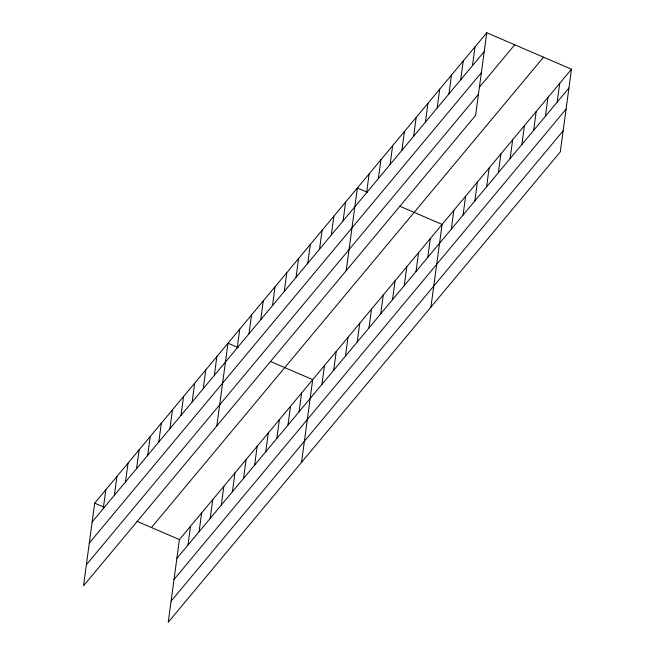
<?xml version="1.0" encoding="UTF-8"?>
<svg xmlns="http://www.w3.org/2000/svg" width="655" height="655" viewBox="0 0 655 655"><rect width="100%" height="100%" fill="white"/><g stroke="black" fill="none" stroke-linecap="round" stroke-linejoin="round"><path stroke-width="0.98" d="M486.763 32.75L94.697 503.13L83.521 585.799L475.587 115.427L486.763 32.75L571.479 69.201L560.303 151.87L168.237 622.25L179.413 539.573L571.479 69.201M103.261 508.624L105.807 489.801M114.371 495.295L116.909 476.472M125.473 481.965L128.02 463.142M136.584 468.644L139.13 449.821M147.694 455.315L150.241 436.492M158.805 441.986L161.343 423.163M169.907 428.657L172.453 409.834M181.017 415.327L183.564 396.504M192.128 402.006L194.674 383.183M203.238 388.677L205.785 369.854M187.977 545.075L190.523 526.252M214.349 375.348L216.887 356.525M199.087 531.745L201.634 512.922M216.821 425.873L227.997 343.195L238.248 347.608M210.198 518.416L212.736 499.593M237.216 347.911L239.763 329.088M221.3 505.087L223.846 486.264M248.982 333.796L251.52 314.973M232.41 491.766L234.957 472.943M260.739 319.689L263.285 300.866M243.521 478.437L246.067 459.613M272.505 305.574L275.051 286.751M254.631 465.107L257.178 446.284M284.262 291.467L286.808 272.644M265.733 451.778L268.28 432.955M296.027 277.352L298.574 258.529M276.844 438.457L279.39 419.634M307.784 263.244L310.331 244.421M287.954 425.128L290.501 406.305M319.55 249.129L322.096 230.306M299.065 411.798L301.611 392.975M331.315 235.022L333.853 216.199M301.537 462.324L312.713 379.646L270.359 361.421M343.073 220.907L345.619 202.084M321.933 384.362L324.479 365.539M346.2 270.646L357.384 187.977L367.635 192.382M333.698 370.247L336.244 351.424M366.595 192.685L369.142 173.862M345.455 356.14L348.002 337.317M378.361 178.578L380.907 159.755M357.221 342.025L359.767 323.202M390.126 164.462L392.664 145.639M368.986 327.918L371.524 309.094M401.883 150.355L404.43 131.532M380.743 313.802L383.29 294.979M413.649 136.24L416.195 117.417M392.509 299.695L395.055 280.872M425.406 122.133L427.952 103.31M404.266 285.58L406.812 266.757M437.172 108.018L439.718 89.195M416.031 271.473L418.578 252.65M448.937 93.911L451.475 75.088M427.797 257.358L430.335 238.535M460.694 79.795L463.241 60.972M430.925 307.097L442.1 224.428L399.738 206.202M472.46 65.688L475.006 46.865M451.32 229.135L453.866 210.312M463.077 215.02L465.623 196.197M474.842 200.913L477.389 182.09M486.6 186.798L489.146 167.975M498.365 172.691L500.911 153.868M510.13 158.576L512.668 139.752M521.888 144.468L524.434 125.645M533.653 130.353L536.199 111.53M545.41 116.246L547.957 97.423M557.176 102.131L559.722 83.308M92.15 521.953L484.217 51.573M89.301 543.02L481.368 72.648M479.435 87.115L514.724 44.777M86.37 564.733L478.437 94.353M151.452 527.545L543.527 57.173M176.866 558.396L568.941 88.024M174.017 579.47L566.092 109.09M171.086 601.175L563.153 130.803M94.697 503.13L104.014 507.134M137.051 521.355L179.413 539.573"/></g></svg>
